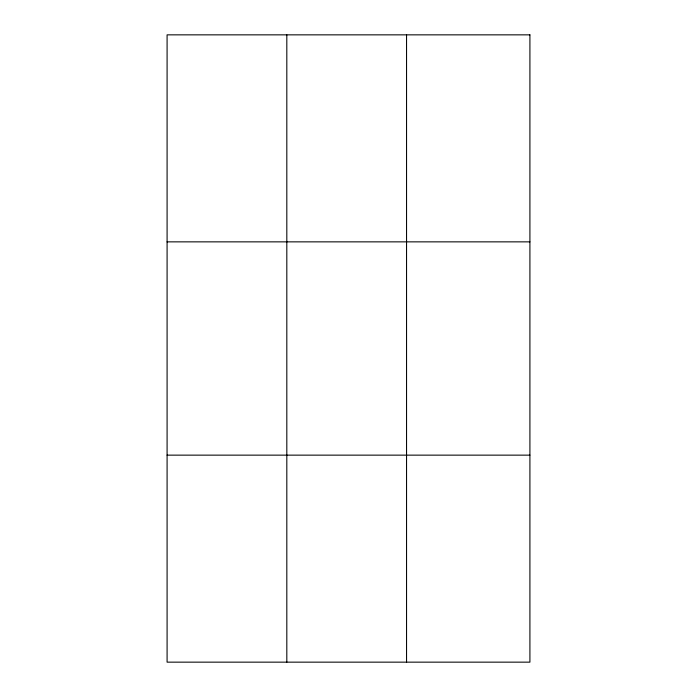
<?xml version="1.0" encoding="UTF-8"?>
<svg xmlns="http://www.w3.org/2000/svg" width="697" height="697" viewBox="0 0 697 697"><rect width="100%" height="100%" fill="white"/><g stroke="black" fill="none" stroke-linecap="round" stroke-linejoin="round"><path stroke-width="1.05" d="M286.815 34.85L286.815 662.15M406.551 34.85L406.551 662.15M167.088 241.859L529.912 241.859M167.088 455.141L529.912 455.141M529.912 34.85L529.912 662.15L167.088 662.15L167.088 34.85L529.912 34.85"/></g></svg>
